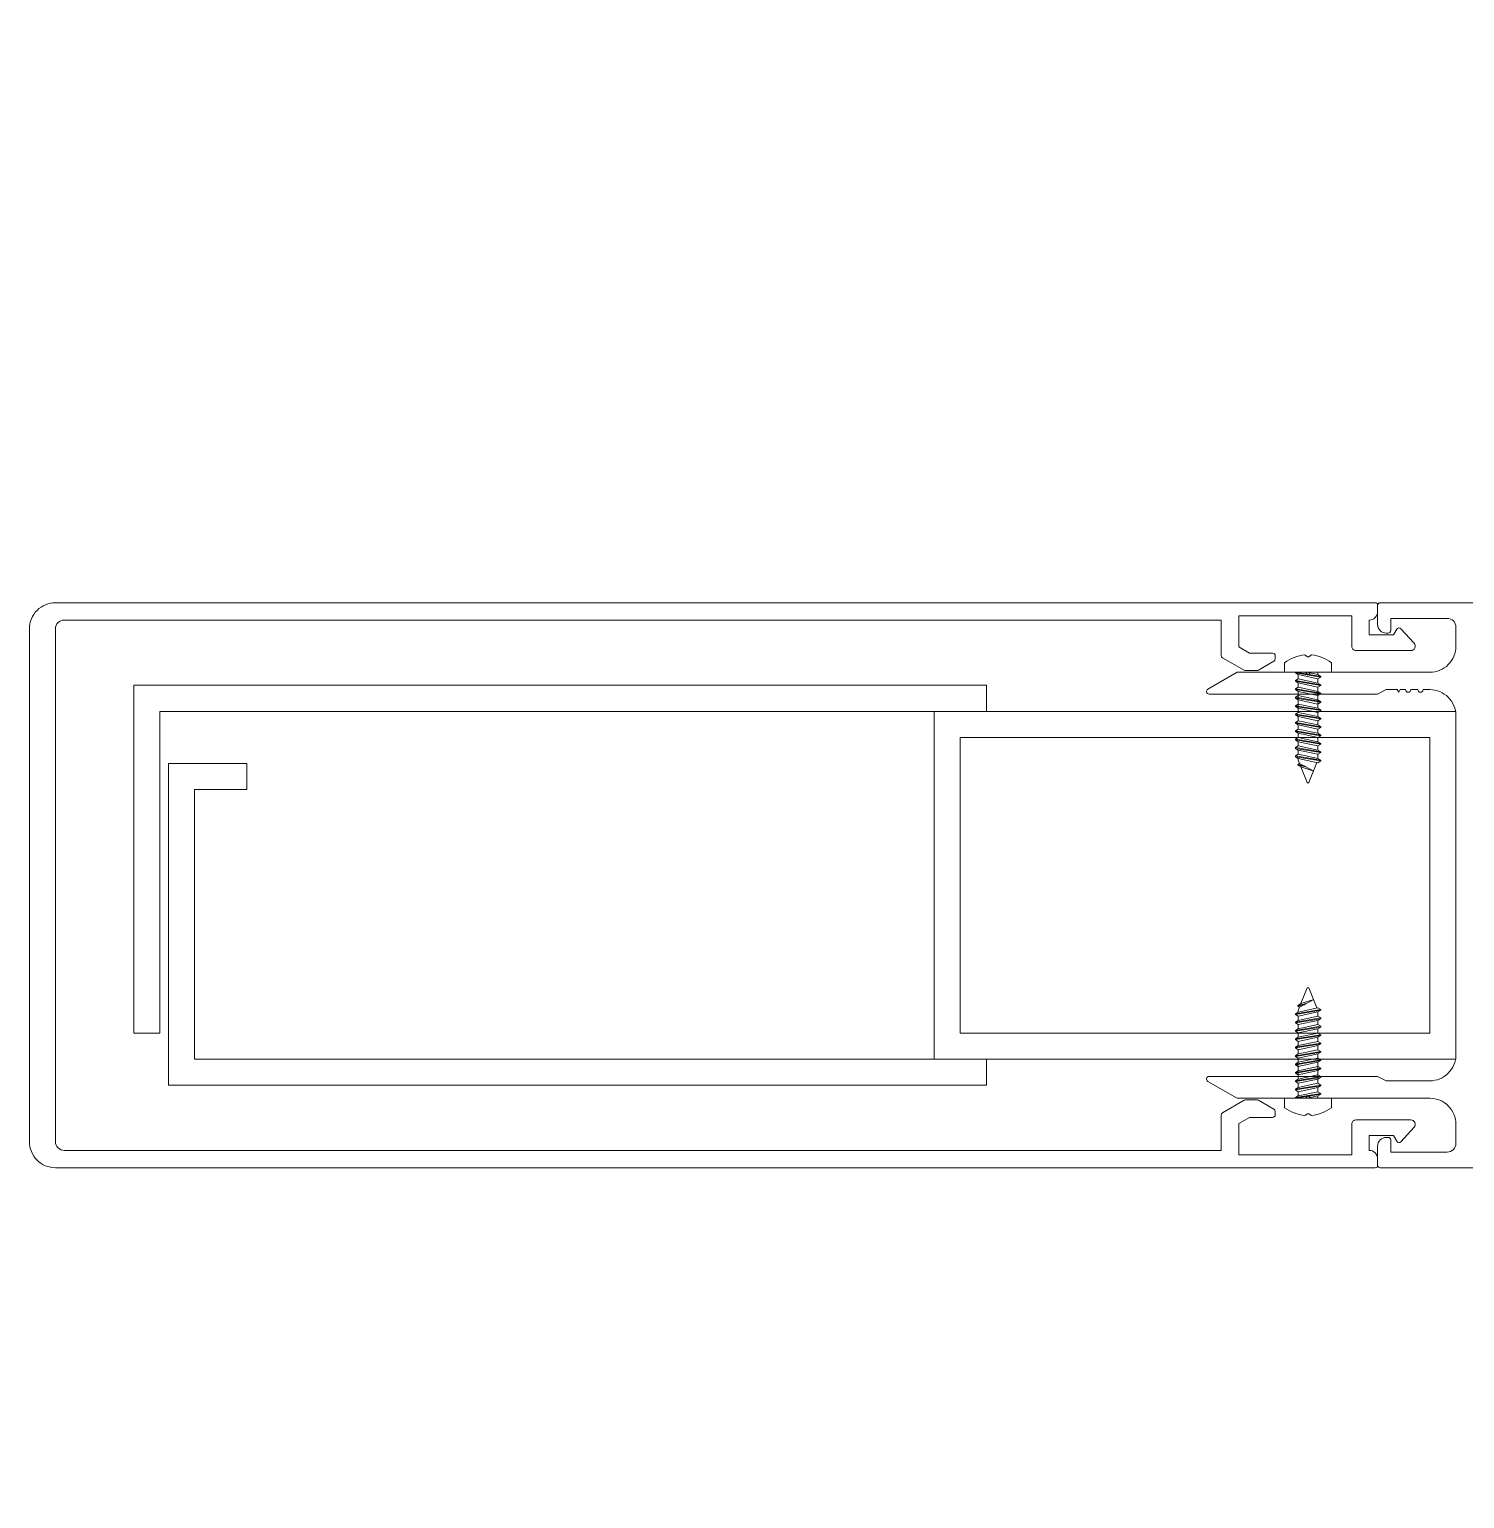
# Model space of a CAD drawing. Extents: x -2598 to 23780, y 0 to 8114.
# Drawn here: x 16652.5 to 16669.01, y 1309.94 to 1326.85 of the extents above; entities that cross this region are included whole.
import ezdxf

# ---------------------------------------------------------------- set-up
doc = ezdxf.new("R2010")
doc.units = 0
doc.header["$LTSCALE"] = 25
doc.header["$MEASUREMENT"] = 0
doc.linetypes.add('DOT2', pattern=[0.125, 0, -0.125])
doc.linetypes.add('HIDDEN', pattern=[0.375, 0.25, -0.125])
doc.layers.get('0').update_dxf_attribs({"color": 9, "lineweight": 9})
for name, color, linetype, lineweight in [('10', 9, 'Continuous', 9), ('20', 9, 'DOT2', 9), ('35', 9, 'Continuous', 9), ('40B', 9, 'Continuous', 9)]:
    doc.layers.add(name, color=color, linetype=linetype, lineweight=lineweight)

# ---------------------------------------------------------------- blocks, each defined once
blk = doc.blocks.new('*U450')
at = {"layer": '10'}
for p, q in [((-2.3, -11.005), (-2, -11.005)), ((2, -11.005), (2.3, -11.005)), ((-2.559, -14.435), (-2.45, -14.435)), ((-2.45, -14.976), (-2.45, -14.435)), ((2.559, -14.435), (2.45, -14.435)), ((2.45, -14.976), (2.45, -14.435)), ((-2.443, -14.559), (-2.45, -14.559)), ((-2.403, -14.852), (-2.45, -14.565)), ((-2.45, -14.691), (-2.423, -14.817)), ((-2.443, -14.559), (-2.395, -14.852)), ((-2.423, -14.593), (-2.443, -14.559)), ((-2.375, -14.593), (-2.423, -14.593)), ((-2.375, -14.817), (-2.423, -14.593)), ((-2.355, -14.559), (-2.375, -14.593)), ((-2.375, -14.593), (-2.326, -14.817)), ((-2.347, -14.559), (-2.355, -14.559)), ((-2.306, -14.852), (-2.355, -14.559)), ((-2.327, -14.593), (-2.347, -14.559)), ((-2.347, -14.559), (-2.298, -14.852)), ((-2.278, -14.593), (-2.327, -14.593)), ((-2.278, -14.817), (-2.327, -14.593)), ((-2.258, -14.559), (-2.278, -14.593)), ((-2.278, -14.593), (-2.23, -14.817)), ((-2.25, -14.559), (-2.258, -14.559)), ((-2.21, -14.852), (-2.258, -14.559)), ((-2.23, -14.593), (-2.25, -14.559)), ((-2.25, -14.559), (-2.202, -14.852)), ((-2.182, -14.817), (-2.23, -14.593)), ((-2.182, -14.593), (-2.23, -14.593)), ((-2.162, -14.559), (-2.182, -14.593)), ((-2.182, -14.593), (-2.133, -14.817)), ((-2.177, -14.593), (-1.989, -14.593)), ((-2.154, -14.559), (-2.162, -14.559)), ((-2.113, -14.852), (-2.162, -14.559)), ((-2.134, -14.593), (-2.154, -14.559)), ((-2.154, -14.559), (-2.105, -14.852)), ((-2.085, -14.817), (-2.134, -14.593)), ((-2.085, -14.593), (-2.134, -14.593)), ((-2.065, -14.559), (-2.085, -14.593)), ((-2.085, -14.593), (-2.037, -14.817)), ((-2.057, -14.559), (-2.065, -14.559)), ((-2.017, -14.852), (-2.065, -14.559)), ((-2.037, -14.593), (-2.057, -14.559)), ((-2.057, -14.559), (-2.009, -14.852)), ((-1.989, -14.817), (-2.037, -14.593)), ((-1.969, -14.559), (-1.989, -14.593)), ((-1.989, -14.593), (-1.941, -14.817)), ((-1.969, -14.559), (-1.961, -14.559)), ((-1.921, -14.852), (-1.969, -14.559)), ((-1.941, -14.593), (-1.961, -14.559)), ((-1.961, -14.559), (-1.913, -14.852)), ((-1.892, -14.593), (-1.941, -14.593)), ((-1.893, -14.817), (-1.941, -14.593)), ((-1.872, -14.559), (-1.892, -14.593)), ((-1.892, -14.593), (-1.844, -14.817)), ((-1.824, -14.852), (-1.872, -14.559)), ((-1.864, -14.559), (-1.872, -14.559)), ((-1.864, -14.559), (-1.816, -14.852)), ((-1.844, -14.593), (-1.864, -14.559)), ((-1.796, -14.817), (-1.844, -14.593)), ((-1.796, -14.593), (-1.844, -14.593)), ((-1.776, -14.559), (-1.796, -14.593)), ((-1.796, -14.593), (-1.748, -14.817)), ((-1.776, -14.559), (-1.768, -14.559)), ((-1.728, -14.852), (-1.776, -14.559)), ((-1.748, -14.593), (-1.768, -14.559)), ((-1.768, -14.559), (-1.72, -14.852)), ((-1.748, -14.593), (-1.699, -14.593)), ((-1.7, -14.817), (-1.748, -14.593)), ((-1.679, -14.559), (-1.699, -14.593)), ((-1.699, -14.593), (-1.651, -14.817)), ((-1.631, -14.852), (-1.679, -14.559)), ((-1.679, -14.559), (-1.671, -14.559)), ((-1.671, -14.559), (-1.623, -14.852)), ((-1.651, -14.593), (-1.671, -14.559)), ((-1.603, -14.817), (-1.651, -14.593)), ((-1.603, -14.593), (-1.651, -14.593)), ((-1.583, -14.559), (-1.603, -14.593)), ((-1.603, -14.593), (-1.555, -14.817)), ((-1.535, -14.852), (-1.583, -14.559)), ((-1.583, -14.559), (-1.575, -14.559)), ((-1.575, -14.559), (-1.527, -14.852)), ((-1.555, -14.593), (-1.575, -14.559)), ((-1.507, -14.817), (-1.555, -14.593)), ((-1.507, -14.593), (-1.555, -14.593)), ((-1.487, -14.559), (-1.507, -14.593)), ((-1.438, -14.852), (-1.487, -14.559)), ((-1.479, -14.559), (-1.487, -14.559)), ((-1.479, -14.559), (-1.43, -14.852)), ((-1.459, -14.593), (-1.479, -14.559)), ((-1.41, -14.817), (-1.459, -14.593)), ((-1.441, -14.593), (-1.459, -14.593)), ((-1.402, -14.607), (-1.441, -14.593)), ((-1.39, -14.586), (-1.402, -14.607)), ((-1.402, -14.607), (-1.314, -14.773)), ((-1.374, -14.659), (-1.39, -14.586)), ((-1.382, -14.586), (-1.39, -14.586)), ((-1.362, -14.621), (-1.382, -14.586)), ((-1.382, -14.586), (-1.361, -14.685)), ((-1.361, -14.685), (-1.374, -14.659)), ((-1.314, -14.773), (-1.362, -14.621)), ((-1.182, -14.695), (-1.362, -14.621)), ((-1.175, -14.705), (-1.182, -14.695)), ((1.175, -14.705), (1.182, -14.695)), ((1.182, -14.695), (1.362, -14.621)), ((1.402, -14.607), (1.314, -14.773)), ((1.314, -14.773), (1.362, -14.621)), ((1.382, -14.586), (1.361, -14.685)), ((1.361, -14.685), (1.374, -14.659)), ((1.362, -14.621), (1.382, -14.586)), ((1.374, -14.659), (1.39, -14.586)), ((1.382, -14.586), (1.39, -14.586)), ((1.39, -14.586), (1.402, -14.607)), ((1.402, -14.607), (1.441, -14.593)), ((1.41, -14.817), (1.459, -14.593)), ((1.479, -14.559), (1.43, -14.852)), ((1.438, -14.852), (1.487, -14.559)), ((1.441, -14.593), (1.459, -14.593)), ((1.459, -14.593), (1.479, -14.559)), ((1.479, -14.559), (1.487, -14.559)), ((1.487, -14.559), (1.507, -14.593)), ((1.507, -14.817), (1.555, -14.593)), ((1.507, -14.593), (1.555, -14.593)), ((1.575, -14.559), (1.527, -14.852)), ((1.535, -14.852), (1.583, -14.559)), ((1.555, -14.593), (1.575, -14.559)), ((1.603, -14.593), (1.555, -14.817)), ((1.583, -14.559), (1.575, -14.559)), ((1.583, -14.559), (1.603, -14.593)), ((1.603, -14.817), (1.651, -14.593)), ((1.603, -14.593), (1.651, -14.593)), ((1.671, -14.559), (1.623, -14.852)), ((1.631, -14.852), (1.679, -14.559)), ((1.651, -14.593), (1.671, -14.559)), ((1.699, -14.593), (1.651, -14.817)), ((1.679, -14.559), (1.671, -14.559)), ((1.679, -14.559), (1.699, -14.593)), ((1.748, -14.593), (1.699, -14.593)), ((1.7, -14.817), (1.748, -14.593)), ((1.768, -14.559), (1.72, -14.852)), ((1.728, -14.852), (1.776, -14.559)), ((1.748, -14.593), (1.768, -14.559)), ((1.796, -14.593), (1.748, -14.817)), ((1.776, -14.559), (1.768, -14.559)), ((1.776, -14.559), (1.796, -14.593)), ((1.796, -14.817), (1.844, -14.593)), ((1.796, -14.593), (1.844, -14.593)), ((1.864, -14.559), (1.816, -14.852)), ((1.824, -14.852), (1.872, -14.559)), ((1.844, -14.593), (1.864, -14.559)), ((1.892, -14.593), (1.844, -14.817)), ((1.864, -14.559), (1.872, -14.559)), ((1.872, -14.559), (1.892, -14.593)), ((1.892, -14.593), (1.941, -14.593)), ((1.893, -14.817), (1.941, -14.593)), ((1.961, -14.559), (1.913, -14.852)), ((1.921, -14.852), (1.969, -14.559)), ((1.941, -14.593), (1.961, -14.559)), ((1.989, -14.593), (1.941, -14.817)), ((1.969, -14.559), (1.961, -14.559)), ((1.969, -14.559), (1.989, -14.593)), ((2.177, -14.593), (1.989, -14.593)), ((1.989, -14.817), (2.037, -14.593)), ((2.057, -14.559), (2.009, -14.852)), ((2.017, -14.852), (2.065, -14.559)), ((2.037, -14.593), (2.057, -14.559)), ((2.085, -14.593), (2.037, -14.817)), ((2.057, -14.559), (2.065, -14.559)), ((2.065, -14.559), (2.085, -14.593)), ((2.085, -14.817), (2.134, -14.593)), ((2.085, -14.593), (2.134, -14.593)), ((2.154, -14.559), (2.105, -14.852)), ((2.113, -14.852), (2.162, -14.559)), ((2.182, -14.593), (2.133, -14.817)), ((2.134, -14.593), (2.154, -14.559)), ((2.154, -14.559), (2.162, -14.559)), ((2.162, -14.559), (2.182, -14.593)), ((2.182, -14.817), (2.23, -14.593)), ((2.182, -14.593), (2.23, -14.593)), ((2.25, -14.559), (2.202, -14.852)), ((2.21, -14.852), (2.258, -14.559)), ((2.23, -14.593), (2.25, -14.559)), ((2.278, -14.593), (2.23, -14.817)), ((2.25, -14.559), (2.258, -14.559)), ((2.258, -14.559), (2.278, -14.593)), ((2.278, -14.593), (2.327, -14.593)), ((2.278, -14.817), (2.327, -14.593)), ((2.347, -14.559), (2.298, -14.852)), ((2.306, -14.852), (2.355, -14.559)), ((2.375, -14.593), (2.326, -14.817)), ((2.327, -14.593), (2.347, -14.559)), ((2.347, -14.559), (2.355, -14.559)), ((2.355, -14.559), (2.375, -14.593)), ((2.375, -14.593), (2.423, -14.593)), ((2.375, -14.817), (2.423, -14.593)), ((2.443, -14.559), (2.395, -14.852)), ((2.403, -14.852), (2.45, -14.565)), ((2.423, -14.593), (2.443, -14.559)), ((2.45, -14.691), (2.423, -14.817)), ((2.443, -14.559), (2.45, -14.559)), ((-2.423, -14.817), (-2.45, -14.817)), ((-2.423, -14.817), (-2.403, -14.852)), ((-2.423, -14.817), (-2.403, -14.852)), ((-2.403, -14.852), (-2.395, -14.852)), ((-2.395, -14.852), (-2.375, -14.817)), ((-2.326, -14.817), (-2.375, -14.817)), ((-2.326, -14.817), (-2.306, -14.852)), ((-2.326, -14.817), (-2.306, -14.852)), ((-2.306, -14.852), (-2.298, -14.852)), ((-2.298, -14.852), (-2.278, -14.817)), ((-2.278, -14.817), (-2.23, -14.817)), ((-2.23, -14.817), (-2.21, -14.852)), ((-2.23, -14.817), (-2.21, -14.852)), ((-2.037, -14.817), (-2.225, -14.817)), ((-2.21, -14.852), (-2.202, -14.852)), ((-2.202, -14.852), (-2.182, -14.817)), ((-2.182, -14.817), (-2.133, -14.817)), ((-2.182, -14.817), (-2.133, -14.817)), ((-2.133, -14.817), (-2.113, -14.852)), ((-2.133, -14.817), (-2.113, -14.852)), ((-2.113, -14.852), (-2.105, -14.852)), ((-2.105, -14.852), (-2.085, -14.817)), ((-2.085, -14.817), (-2.037, -14.817)), ((-2.085, -14.817), (-2.037, -14.817)), ((-2.037, -14.817), (-2.017, -14.852)), ((-2.037, -14.817), (-2.017, -14.852)), ((-2.017, -14.852), (-2.009, -14.852)), ((-2.009, -14.852), (-1.989, -14.817)), ((-1.989, -14.817), (-1.941, -14.817)), ((-1.989, -14.817), (-1.941, -14.817)), ((-1.941, -14.817), (-1.921, -14.852)), ((-1.941, -14.817), (-1.921, -14.852)), ((-1.921, -14.852), (-1.913, -14.852)), ((-1.913, -14.852), (-1.893, -14.817)), ((-1.893, -14.817), (-1.844, -14.817)), ((-1.844, -14.817), (-1.824, -14.852)), ((-1.844, -14.817), (-1.824, -14.852)), ((-1.824, -14.852), (-1.816, -14.852)), ((-1.816, -14.852), (-1.796, -14.817)), ((-1.748, -14.817), (-1.796, -14.817)), ((-1.748, -14.817), (-1.728, -14.852)), ((-1.748, -14.817), (-1.728, -14.852)), ((-1.728, -14.852), (-1.72, -14.852)), ((-1.72, -14.852), (-1.7, -14.817)), ((-1.7, -14.817), (-1.651, -14.817)), ((-1.651, -14.817), (-1.631, -14.852)), ((-1.651, -14.817), (-1.631, -14.852)), ((-1.631, -14.852), (-1.623, -14.852)), ((-1.623, -14.852), (-1.603, -14.817)), ((-1.603, -14.817), (-1.555, -14.817)), ((-1.555, -14.817), (-1.535, -14.852)), ((-1.555, -14.817), (-1.535, -14.852)), ((-1.535, -14.852), (-1.527, -14.852)), ((-1.527, -14.852), (-1.507, -14.817)), ((-1.507, -14.817), (-1.458, -14.817)), ((-1.458, -14.817), (-1.438, -14.852)), ((-1.438, -14.852), (-1.43, -14.852)), ((-1.43, -14.852), (-1.41, -14.817)), ((-1.412, -14.807), (-1.182, -14.715)), ((-1.41, -14.817), (-1.412, -14.807)), ((-1.182, -14.715), (-1.175, -14.705)), ((1.182, -14.715), (1.175, -14.705)), ((1.412, -14.807), (1.182, -14.715)), ((1.41, -14.817), (1.412, -14.807)), ((1.43, -14.852), (1.41, -14.817)), ((1.438, -14.852), (1.43, -14.852)), ((1.458, -14.817), (1.438, -14.852)), ((1.507, -14.817), (1.458, -14.817)), ((1.527, -14.852), (1.507, -14.817)), ((1.535, -14.852), (1.527, -14.852)), ((1.555, -14.817), (1.535, -14.852)), ((1.555, -14.817), (1.535, -14.852)), ((1.603, -14.817), (1.555, -14.817)), ((1.623, -14.852), (1.603, -14.817)), ((1.631, -14.852), (1.623, -14.852)), ((1.651, -14.817), (1.631, -14.852)), ((1.651, -14.817), (1.631, -14.852)), ((1.7, -14.817), (1.651, -14.817)), ((1.72, -14.852), (1.7, -14.817)), ((1.728, -14.852), (1.72, -14.852)), ((1.748, -14.817), (1.728, -14.852)), ((1.748, -14.817), (1.728, -14.852)), ((1.748, -14.817), (1.796, -14.817)), ((1.816, -14.852), (1.796, -14.817)), ((1.824, -14.852), (1.816, -14.852)), ((1.844, -14.817), (1.824, -14.852)), ((1.844, -14.817), (1.824, -14.852)), ((1.893, -14.817), (1.844, -14.817)), ((1.913, -14.852), (1.893, -14.817)), ((1.921, -14.852), (1.913, -14.852)), ((1.941, -14.817), (1.921, -14.852)), ((1.941, -14.817), (1.921, -14.852)), ((1.989, -14.817), (1.941, -14.817)), ((1.989, -14.817), (1.941, -14.817)), ((2.009, -14.852), (1.989, -14.817)), ((2.017, -14.852), (2.009, -14.852)), ((2.037, -14.817), (2.017, -14.852)), ((2.037, -14.817), (2.017, -14.852)), ((2.037, -14.817), (2.225, -14.817)), ((2.085, -14.817), (2.037, -14.817)), ((2.085, -14.817), (2.037, -14.817)), ((2.105, -14.852), (2.085, -14.817)), ((2.113, -14.852), (2.105, -14.852)), ((2.133, -14.817), (2.113, -14.852)), ((2.133, -14.817), (2.113, -14.852)), ((2.182, -14.817), (2.133, -14.817)), ((2.182, -14.817), (2.133, -14.817)), ((2.202, -14.852), (2.182, -14.817)), ((2.21, -14.852), (2.202, -14.852)), ((2.23, -14.817), (2.21, -14.852)), ((2.23, -14.817), (2.21, -14.852)), ((2.278, -14.817), (2.23, -14.817)), ((2.298, -14.852), (2.278, -14.817)), ((2.306, -14.852), (2.298, -14.852)), ((2.326, -14.817), (2.306, -14.852)), ((2.326, -14.817), (2.306, -14.852)), ((2.326, -14.817), (2.375, -14.817)), ((2.395, -14.852), (2.375, -14.817)), ((2.403, -14.852), (2.395, -14.852)), ((2.423, -14.817), (2.403, -14.852)), ((2.423, -14.817), (2.403, -14.852)), ((2.423, -14.817), (2.45, -14.817)), ((-2.559, -14.976), (-2.45, -14.976)), ((2.559, -14.976), (2.45, -14.976))]:
    blk.add_line(p, q, dxfattribs=at)
blk.add_lwpolyline([(-2.7, -15.887), (-2.7, -15.257, 0.414214), (-2.75, -15.207), (-3.1, -15.207), (-3.1, -13.907), (-2.741, -13.907), (-2.67, -14.031), (-2.67, -14.297, 0.414214), (-2.64, -14.327), (-2.603, -14.327, 0.267949), (-2.577, -14.312), (-2.474, -14.134, 0.131652), (-2.47, -14.119), (-2.47, -13.985, 0.131652), (-2.474, -13.97), (-2.617, -13.722, 0.267949), (-2.643, -13.707), (-3.05, -13.707), (-3.05, -0.4, -0.414214), (-2.95, -0.3), (2.95, -0.3), (2.95, -0.3, -0.414214), (3.05, -0.4), (3.05, -13.707), (2.643, -13.707, 0.267949), (2.617, -13.722), (2.474, -13.97, 0.131652), (2.47, -13.985), (2.47, -14.119, 0.131652), (2.474, -14.134), (2.577, -14.312, 0.267949), (2.603, -14.327), (2.64, -14.327, 0.414214), (2.67, -14.297), (2.67, -14.031), (2.741, -13.907), (3.1, -13.907), (3.1, -15.207), (2.75, -15.207, 0.414214), (2.7, -15.257), (2.7, -15.887, 0.650971), (2.784, -15.924), (2.95, -15.773, 0.508142), (2.945, -15.725), (2.88, -15.687), (2.88, -15.407), (3.05, -15.407, 0.432363), (3.15, -15.505), (3.22, -15.505, 0.477393), (3.25, -15.477), (3.25, -0.3, 0.414214), (2.95, 0), (2.95, 0), (-2.95, 0, 0.414214), (-3.25, -0.3), (-3.25, -15.477, 0.470043), (-3.22, -15.505), (-3.15, -15.505, 0.430327), (-3.05, -15.407), (-2.88, -15.407), (-2.88, -15.687), (-2.945, -15.725, 0.508142), (-2.95, -15.773), (-2.784, -15.924, 0.650971)], format="xyb", close=True, dxfattribs=at)
for points in [[(-2, -11.005), (-2, -1.5), (1.7, -1.5), (1.7, -1.2), (-2.3, -1.2), (-2.3, -11.005)], [(2, -11.005), (2, -1.9), (-1.1, -1.9), (-1.1, -2.5), (-1.4, -2.5), (-1.4, -1.6), (2.3, -1.6), (2.3, -11.005)], [(-2.65, -14.667), (-2.628, -14.697), (-2.628, -14.713), (-2.65, -14.743)], [(-1.507, -14.593), (-1.458, -14.817)], [(1.507, -14.593), (1.458, -14.817)], [(2.65, -14.667), (2.628, -14.697), (2.628, -14.713), (2.65, -14.743)]]:
    blk.add_lwpolyline(points, dxfattribs=at)
for points in [[(-2, -10.405), (2, -10.405), (2, -16.405), (-2, -16.405)], [(-1.7, -10.705), (1.7, -10.705), (1.7, -16.105), (-1.7, -16.105)]]:
    blk.add_lwpolyline(points, close=True, dxfattribs=at)
blk.add_lwpolyline([(-3.25, -16.605), (-3.25, -15.535, -0.414214), (-3.22, -15.505), (-3, -15.505, -0.414214), (-2.9, -15.605), (-2.9, -15.625, -0.414214), (-2.93, -15.655), (-3.07, -15.655), (-3.07, -16.305, 0.414214), (-2.97, -16.405), (-2.75, -16.405, 0.414214), (-2.45, -16.105), (-2.45, -14.735), (-2.42, -14.705), (-2.45, -14.675), (-2.45, -13.888), (-2.256, -13.552, -0.767327), (-2.2, -13.567), (-2.2, -15.503), (-2.25, -15.605), (-2.25, -15.729), (-2.22, -15.747), (-2.25, -15.764), (-2.25, -15.827, -1), (-2.25, -15.887), (-2.25, -15.967, -1), (-2.25, -16.027), (-2.25, -16.105, 0.414214), (-1.95, -16.405), (0, -16.405), (1.95, -16.405, 0.414214), (2.25, -16.105), (2.25, -15.605), (2.2, -15.503), (2.2, -13.567, -0.767327), (2.256, -13.552), (2.45, -13.888), (2.45, -14.675), (2.42, -14.705), (2.45, -14.735), (2.45, -16.105, 0.414214), (2.75, -16.405), (2.97, -16.405, 0.414214), (3.07, -16.305), (3.07, -15.655), (2.93, -15.655, -0.414214), (2.9, -15.625), (2.9, -15.605, -0.414214), (3, -15.505), (3.22, -15.505, -0.414214), (3.25, -15.535), (3.25, -16.605)], format="xyb", dxfattribs=at)
for centre, start, end in [((-2.134, -14.735), 144.7573, 172.4905), ((2.134, -14.735), 7.5095, 35.2427), ((-2.134, -14.675), 187.5095, 215.2427), ((2.134, -14.675), 324.7573, 352.4905)]:
    blk.add_arc(centre, 0.521, start, end, dxfattribs=at)
blk = doc.blocks.new('p-2. kat planı')
at = {"layer": '20', "linetype": 'HIDDEN'}
blk.add_lwpolyline([(16671.487, 2158.026, 0.152192), (13054.425, 1065.279, 0.152192)], format="xyb", dxfattribs=at)
at = {"layer": '40B'}
blk.add_lwpolyline([(13052.5, 1837.5), (13052.5, 1065.503), (13054.425, 1065.503, -0.152186), (16671.447, 2158.211), (16671.447, 2226.094), (16672.5, 2226.094), (16672.5, 2372.5), (15945, 2372.5), (15945, 2365), (14187.5, 2363), (14187.5, 2825), (13845, 2825), (13845, 1845), (13845, 1837.5)], format="xyb", close=True, dxfattribs=at)
at = {"layer": '10', "xscale": -1, "rotation": 90}
blk.add_blockref('*U450', (16652.5, 1317), dxfattribs=at)

msp = doc.modelspace()

# ---------------------------------------------------------------- linework, layer by layer
at = {"layer": '20', "linetype": 'HIDDEN'}
msp.add_lwpolyline([(13074.5, 1209.101, -0.147553), (16652.5, 2266.705)], format="xyb", dxfattribs=at)
at = {"layer": '35'}
msp.add_lwpolyline([(16670.804, 1862.432, 0.158669), (13096.043, 734.156, 0.158669)], format="xyb", dxfattribs=at)

# ---------------------------------------------------------------- block references
msp.add_blockref('p-2. kat planı', (0, 0))

doc.saveas('drawing.dxf')
